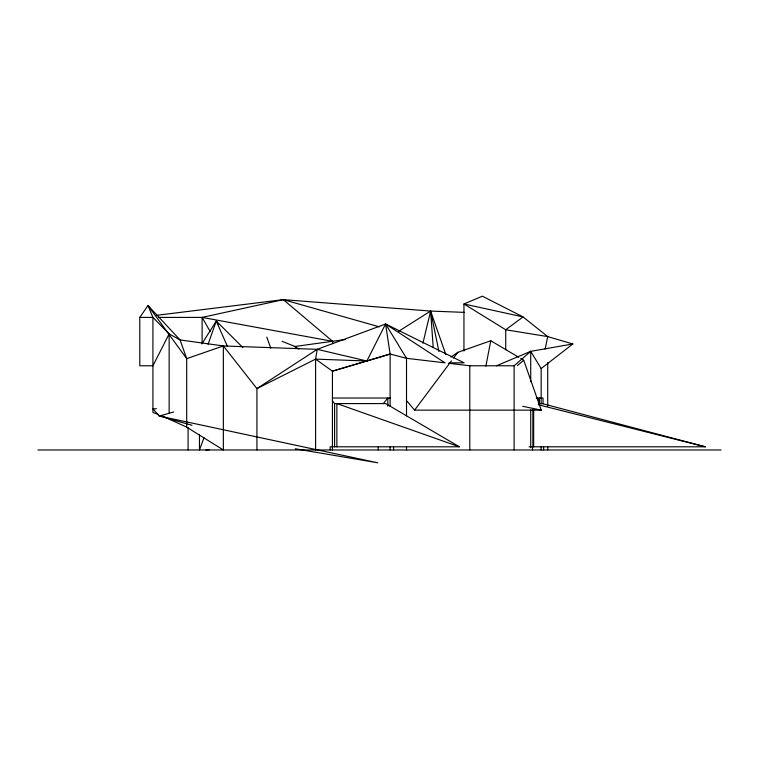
<?xml version="1.0" encoding="UTF-8"?>
<svg xmlns="http://www.w3.org/2000/svg" width="759" height="759" viewBox="0 0 759 759"><rect width="100%" height="100%" fill="white"/><g stroke="black" fill="none" stroke-linecap="round" stroke-linejoin="round"><path stroke-width="1.14" d="M315.592 449.973L315.592 359.111L317.243 349.33L385.581 323.989L464.166 362.849L449.537 362.849M485.874 366.151L490.779 340.744L518.739 357.28M545.133 349.149L547.723 336.598L523.036 316.92L482.363 296.2L463.948 303.97L463.948 351.066M422.943 343.21L430.6 311.067L464.517 312.385M208.08 344.254L216.296 321.057L242.861 347.556M203.972 437.782L199.465 449.973L199.465 434.632M332.433 449.973L332.433 371.16L366.853 361.009L385.581 323.989L445.03 362.849L406.52 358.314L390.126 354.036L332.433 371.16L315.592 359.111L256.921 388.608L256.921 449.973M201.885 343.912L216.296 321.057L217.937 324.102M169.143 412.706L169.143 333.894L152.92 365.772L139.789 365.772L139.789 317.404L147.986 305.526L180.073 339.928L186.695 358.637L186.695 427.137L223.355 449.973L223.355 345.952L180.073 339.928L169.143 333.894L152.92 317.404L147.986 305.526L186.695 358.637L223.355 345.952L317.243 349.33L366.853 361.009L390.126 354.036L385.581 323.989L406.52 358.314L406.52 415.894M407.052 401.226L414.594 410.145L451.453 360.867M453.578 358.03L457.829 352.337L490.779 340.744M383.399 403.579L387.84 398.029L387.84 406.16M448.408 363.248L469.793 365.772L514.118 365.772L530.721 351.341L572.846 343.969L541.148 368.561L541.148 403.93M517.458 365.534L523.729 360.231L520.731 358.457M451.026 357.005L457.829 352.337M317.243 349.33L256.921 388.608L223.355 345.952M398.494 331.379L430.6 311.067L445.827 354.51M496.5 365.772L530.721 351.341L541.148 368.561M173.688 411.966L159.295 416.055L152.92 408.845L156.439 408.74M158.603 317.404L202.122 317.404L283.306 299.644L430.6 311.067L438.939 351.521M294.198 346.588L345.402 339.51M156.259 315.364L283.306 299.644L379.424 326.873M205.917 449.973L209.446 449.698M139.789 317.404L152.92 317.404L152.92 412.45L158.327 414.49M332.433 398.029L390.126 398.029M536.262 398.029L543.027 398.029L543.027 403.835M332.366 400.799L334.586 403.579L385.686 403.579L459.347 446.804L330.203 446.804L330.203 449.973M414.594 410.145L541.252 410.145L523.729 360.231M529.042 446.804L705.32 446.804L542.249 403.579L538.482 403.579L539.26 398.029L539.26 403.835M37.95 449.973L721.05 449.973M315.592 359.111L366.853 361.009M295.26 448.778L377.773 462.8L159.295 416.055L191.989 425.277M202.122 343.362L202.122 317.404L332.67 341.351L332.67 343.713M522.714 406.283L541.252 410.145M538.235 404.727L705.32 446.804M572.846 343.969L547.723 336.598L505.731 329.776L463.948 303.97L523.036 316.92L505.731 329.776L505.731 349.804M459.347 446.804L336.873 403.579L336.873 446.804M162.654 416.131L186.695 427.137M282.111 341.322L295.004 346.474L298.913 349.055M283.306 299.644L332.67 341.351M295.004 346.474L296.295 348.428M202.122 317.404L210.271 331.664M216.296 321.057L227.444 346.427M266.788 337.1L270.792 348.191M430.6 311.067L433.237 347.556M547.723 362.574L547.723 406.274M547.723 446.425L547.723 449.973M543.634 446.804L543.634 449.973M541.148 446.434L541.148 449.973M533.653 409.414L533.653 446.804M532.875 409.642L532.875 446.804M532.486 446.804L532.486 449.973M530.721 351.341L530.721 381.682M530.721 409.832L530.721 447.611M514.118 365.772L514.118 449.973M469.793 365.772L469.793 449.973M406.52 446.444L406.52 449.973M393.57 446.804L393.57 449.973M390.126 354.036L390.126 406.293M390.126 446.434L390.126 449.973M378.257 446.804L378.257 449.973M334.586 403.579L334.586 446.804M188.09 427.753L188.09 449.973"/></g></svg>
